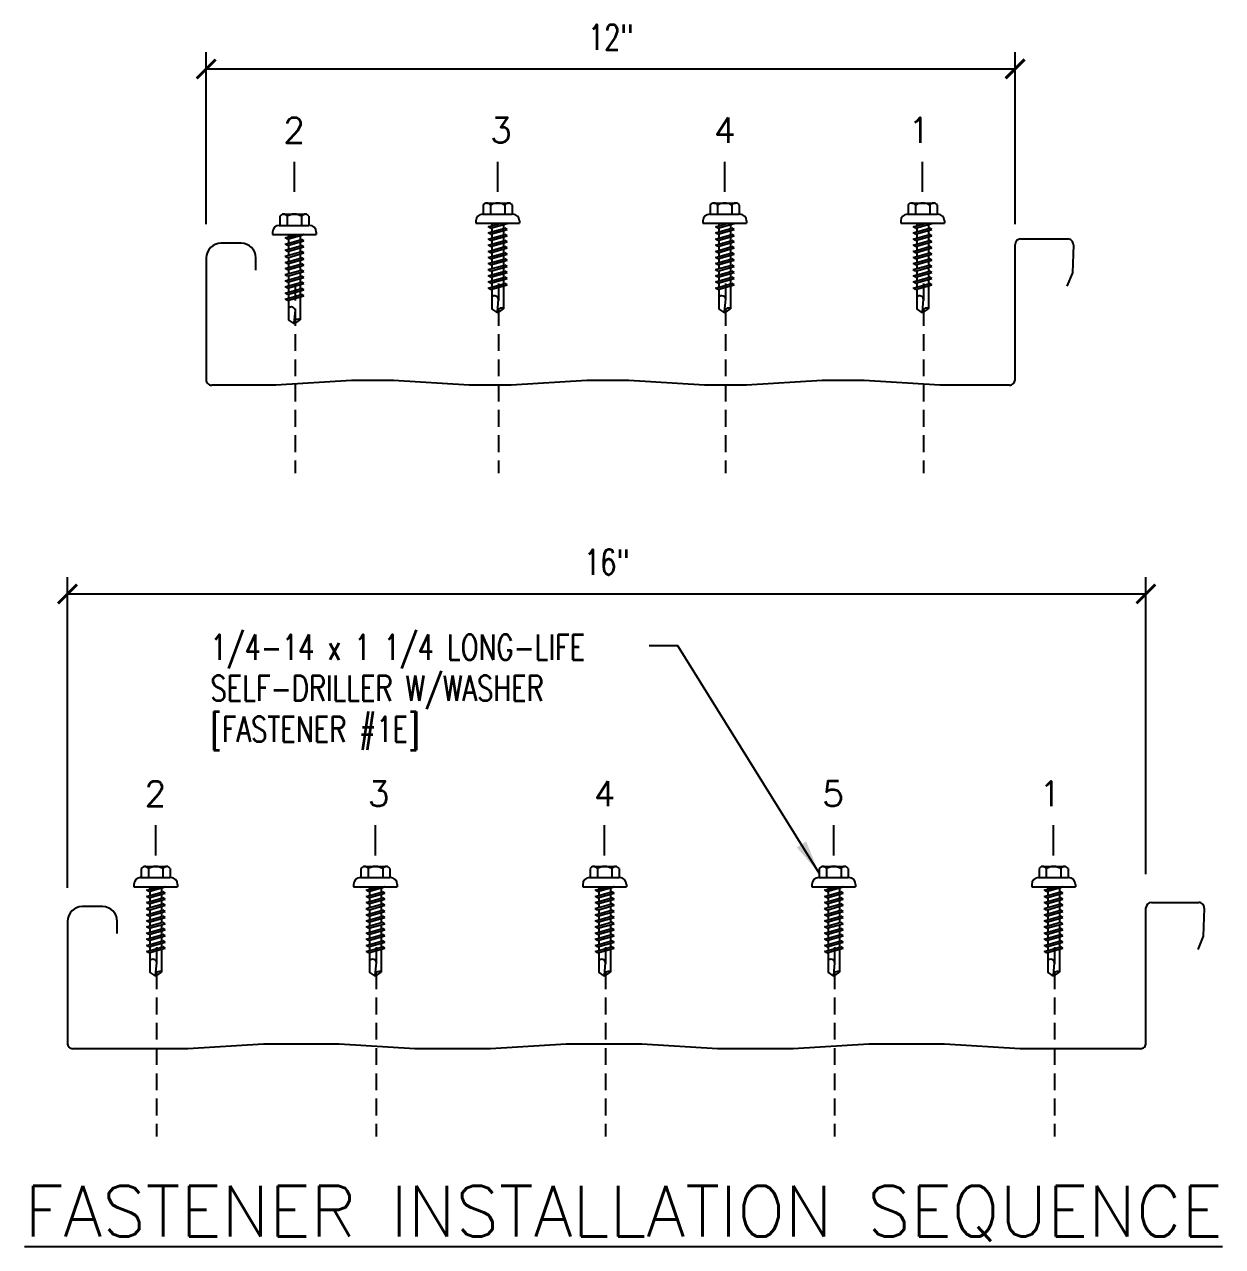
# Model space of a CAD drawing. Header units: inches. Extents: x 2 to 314, y 5 to 62.
# Drawn here: x 31.36 to 49.14, y 5.23 to 23.37 of the extents above; entities that cross this region are included whole.
import ezdxf
from ezdxf.enums import TextEntityAlignment as Align

# ---------------------------------------------------------------- set-up
doc = ezdxf.new("R2010")
doc.units = ezdxf.units.IN
doc.header["$MEASUREMENT"] = 0
doc.linetypes.add('DASH2', pattern=[0.1875, 0.125, -0.0625])
for name, color, linetype in [('FASTENER', 9, 'Continuous'), ('PANEL', 11, 'Continuous'), ('TEXT', 2, 'Continuous')]:
    doc.layers.add(name, color=color, linetype=linetype)
doc.styles.add('ANNTEXT', font='romans.shx', dxfattribs={"height": 0.375})
doc.styles.add('TEXT', font='SIMPLEX', dxfattribs={"width": 0.75, "height": 6})
doc.styles.add('TEXT1', font='ROMANS.shx', dxfattribs={"width": 0.75, "height": 0.375})
doc.dimstyles.new('DETAIL$7', dxfattribs={"dimscale": 4, "dimtxt": 6, "dimasz": 0.125, "dimexe": 0.0625, "dimexo": 0.125, "dimgap": 0.0625, "dimtad": 1, "dimdec": 5, "dimzin": 3, "dimdsep": 46, "dimlunit": 4, "dimtxsty": 'TEXT', "dimblk": 'ARCHTICK', "dimcen": 0.0625, "dimclrd": 7, "dimclre": 7, "dimclrt": 2, "dimadec": 0, "dimazin": 0, "dimtfac": 0.666667, "dimtdec": 5, "dimtmove": 0, "dimatfit": 3, "dimfxl": 0, "dimfrac": 2, "dimtolj": 1, "dimtzin": 3, "dimarcsym": 0})

# ---------------------------------------------------------------- blocks, each defined once
blk = doc.blocks.new('_ArchTick')
at = {"color": 0, "linetype": 'ByBlock', "const_width": 0.15}
blk.add_lwpolyline([(-0.5, -0.5), (0.5, 0.5)], dxfattribs=at)
blk = doc.blocks.new('A$C26063C30')
at = {"layer": 'PANEL'}
for p, q in [((-8.834, 5.155), (-9.133, 5.155)), ((6.648, 3.128), (6.647, 5.136)), ((6.729, 5.218), (7.431, 5.218)), ((7.513, 5.133), (7.498, 4.718)), ((-9.353, 4.936), (-9.353, 3.128)), ((-8.614, 4.756), (-8.614, 4.936)), ((7.498, 4.718), (7.417, 4.517)), ((-6.446, 3.116), (-7.568, 3.046)), ((-5.323, 3.116), (-6.446, 3.116)), ((-4.2, 3.046), (-5.323, 3.116)), ((-1.955, 3.116), (-3.078, 3.046)), ((-0.833, 3.116), (-1.955, 3.116)), ((0.29, 3.046), (-0.833, 3.116)), ((2.535, 3.116), (1.413, 3.046)), ((3.658, 3.116), (2.535, 3.116)), ((4.781, 3.046), (3.658, 3.116)), ((-7.568, 3.046), (-9.271, 3.046)), ((-3.078, 3.046), (-4.2, 3.046)), ((1.413, 3.046), (0.29, 3.046)), ((6.566, 3.046), (4.781, 3.046)), ((6.102, 3.046), (5.395, 3.046))]:
    blk.add_line(p, q, dxfattribs=at)
for centre, radius, start, end in [((-9.133, 4.936), 0.219, 90.0066, 179.9876), ((-8.834, 4.936), 0.219, 0.0002, 89.9971), ((6.729, 5.136), 0.0819, 90.0207, 180.0011), ((7.431, 5.136), 0.0819, 358.0446, 89.9978), ((-9.271, 3.128), 0.082, 179.9967, 270.0212), ((6.566, 3.128), 0.082, 270, 0.0002)]:
    blk.add_arc(centre, radius, start, end, dxfattribs=at)
blk = doc.blocks.new('A$C2AFF5F4D')
at = {"layer": 'PANEL'}
for p, q in [((-10.813, 3.304), (-11.112, 3.304)), ((0.669, 1.277), (0.669, 3.284)), ((0.75, 3.366), (1.452, 3.366)), ((1.534, 3.281), (1.52, 2.866)), ((-11.331, 3.084), (-11.332, 1.277)), ((-10.593, 2.904), (-10.593, 3.084)), ((1.52, 2.866), (1.438, 2.665)), ((-10.297, 1.195), (-11.25, 1.195)), ((-9.175, 1.265), (-10.297, 1.195)), ((-8.552, 1.265), (-9.175, 1.265)), ((-7.429, 1.195), (-8.552, 1.265)), ((-6.807, 1.195), (-7.429, 1.195)), ((-5.684, 1.265), (-6.807, 1.195)), ((-5.061, 1.265), (-5.684, 1.265)), ((-3.939, 1.195), (-5.061, 1.265)), ((-3.316, 1.195), (-3.939, 1.195)), ((-2.194, 1.265), (-3.316, 1.195)), ((-1.571, 1.265), (-2.194, 1.265)), ((-0.448, 1.195), (-1.571, 1.265)), ((0.587, 1.195), (-0.448, 1.195))]:
    blk.add_line(p, q, dxfattribs=at)
for centre, radius, start, end in [((-11.112, 3.084), 0.219, 90.0066, 179.9876), ((-10.813, 3.084), 0.219, 0.0002, 89.9971), ((0.75, 3.284), 0.0819, 90.0207, 180.0011), ((1.452, 3.284), 0.0819, 358.0446, 89.9978), ((-11.25, 1.277), 0.082, 179.9967, 270.0212), ((0.587, 1.277), 0.082, 270, 0.0002)]:
    blk.add_arc(centre, radius, start, end, dxfattribs=at)
blk = doc.blocks.new('FZ7')
at = {"layer": 'FASTENER'}
for p, q in [((-0.215, 0.305), (-0.215, 0.171)), ((-0.161, 0.337), (0.161, 0.337)), ((-0.107, 0.305), (-0.107, 0.171)), ((0.107, 0.305), (0.107, 0.171)), ((0.215, 0.305), (0.215, 0.171)), ((-0.324, 0.071), (-0.324, 0.037)), ((-0.324, 0.037), (0.324, 0.037)), ((-0.224, 0.171), (0.215, 0.171)), ((-0.139, -0.016), (0.046, 0.037)), ((-0.104, -0.036), (0.139, 0.033)), ((-0.086, 0.037), (-0.086, -0.001)), ((-0.086, 0.037), (0.086, 0.037)), ((0.086, 0.037), (0.133, 0.037)), ((0.086, 0.018), (0.086, -0.042)), ((0.139, 0.033), (0.133, 0.037)), ((0.324, 0.071), (0.324, 0.037)), ((-0.104, -0.036), (-0.139, -0.016)), ((-0.139, -0.107), (0.104, -0.038)), ((-0.104, -0.127), (-0.139, -0.107)), ((-0.139, -0.198), (0.104, -0.128)), ((-0.104, -0.127), (0.139, -0.058)), ((-0.104, -0.218), (0.139, -0.149)), ((-0.086, -0.031), (-0.086, -0.092)), ((-0.086, -0.122), (-0.086, -0.183)), ((0.086, -0.073), (0.086, -0.133)), ((0.086, -0.164), (0.086, -0.224)), ((0.139, -0.058), (0.104, -0.038)), ((0.139, -0.149), (0.104, -0.128)), ((-0.104, -0.218), (-0.139, -0.198)), ((-0.139, -0.289), (0.104, -0.219)), ((-0.104, -0.309), (-0.139, -0.289)), ((-0.139, -0.38), (0.104, -0.31)), ((-0.104, -0.309), (0.139, -0.239)), ((-0.104, -0.4), (0.139, -0.33)), ((-0.086, -0.213), (-0.086, -0.274)), ((-0.086, -0.304), (-0.086, -0.364)), ((0.086, -0.255), (0.086, -0.315)), ((0.086, -0.345), (0.086, -0.406)), ((0.139, -0.239), (0.104, -0.219)), ((0.139, -0.33), (0.104, -0.31)), ((-0.104, -0.4), (-0.139, -0.38)), ((-0.139, -0.47), (0.104, -0.401)), ((-0.104, -0.491), (-0.139, -0.47)), ((-0.139, -0.561), (0.104, -0.492)), ((-0.104, -0.491), (0.139, -0.421)), ((-0.104, -0.581), (0.139, -0.512)), ((-0.086, -0.395), (-0.086, -0.455)), ((-0.086, -0.486), (-0.086, -0.546)), ((0.086, -0.436), (0.086, -0.497)), ((0.086, -0.527), (0.086, -0.588)), ((0.139, -0.421), (0.104, -0.401)), ((0.139, -0.512), (0.104, -0.492)), ((-0.104, -0.581), (-0.139, -0.561)), ((-0.139, -0.652), (0.104, -0.583)), ((-0.104, -0.672), (-0.139, -0.652)), ((-0.139, -0.743), (0.104, -0.674)), ((-0.104, -0.672), (0.139, -0.603)), ((-0.104, -0.763), (0.139, -0.694)), ((-0.086, -0.577), (-0.086, -0.637)), ((-0.086, -0.667), (-0.086, -0.728)), ((0.086, -0.618), (0.086, -0.679)), ((0.086, -0.709), (0.086, -0.77)), ((0.139, -0.603), (0.104, -0.583)), ((0.139, -0.694), (0.104, -0.674)), ((-0.104, -0.763), (-0.139, -0.743)), ((-0.139, -0.834), (0.104, -0.765)), ((-0.104, -0.854), (-0.139, -0.834)), ((-0.139, -0.925), (0.104, -0.856)), ((-0.104, -0.854), (0.139, -0.785)), ((-0.104, -0.945), (0.139, -0.876)), ((-0.086, -0.758), (-0.086, -0.819)), ((-0.086, -0.849), (-0.086, -0.91)), ((0.086, -0.8), (0.086, -0.861)), ((0.086, -0.891), (0.086, -1.232)), ((0.139, -0.785), (0.104, -0.765)), ((0.139, -0.876), (0.104, -0.856)), ((-0.104, -0.945), (-0.139, -0.925)), ((-0.086, -0.94), (-0.086, -1.232)), ((0, -1.293), (-0.086, -1.232)), ((-0.002, -1.277), (0.014, -1.091)), ((0, -1.293), (0.086, -1.232))]:
    blk.add_line(p, q, dxfattribs=at)
for centre, radius, start, end in [((-0.161, 0.274), 0.0628, 29.8754, 150.1246), ((0, 0.141), 0.196, 56.9974, 123.0026), ((0.161, 0.274), 0.0628, 29.8754, 150.1246), ((-0.224, 0.071), 0.1, 90, 180), ((0.224, 0.071), 0.1, 0, 90), ((-0.046, -1.102), 0.0615, 11.1445, 130.906), ((0.054, -1.278), 0.0563, 55.4585, 194.8454)]:
    blk.add_arc(centre, radius, start, end, dxfattribs=at)

msp = doc.modelspace()

# ---------------------------------------------------------------- linework, layer by layer
at = {"color": 7}
for p, q in [((34.05891, 20.40658), (34.05891, 22.96191)), ((46.05891, 20.40658), (46.05891, 22.96191)), ((34.05891, 22.71191), (46.05891, 22.71191)), ((32.00113, 10.55977), (32.00113, 15.16996)), ((48.00113, 10.75987), (48.00113, 15.16996)), ((32.00113, 14.91996), (48.00113, 14.91996))]:
    msp.add_line(p, q, dxfattribs=at)
at = {"layer": 'FASTENER'}
for p, q in [((35.36787, 20.88678), (35.36787, 21.33348)), ((38.38323, 20.88678), (38.38323, 21.33348)), ((41.75264, 20.88678), (41.75264, 21.33348)), ((44.68787, 20.88678), (44.68787, 21.33348)), ((33.31009, 11.03996), (33.31009, 11.48667)), ((36.57009, 11.03996), (36.57009, 11.48667)), ((39.97009, 11.03996), (39.97009, 11.48667)), ((43.37009, 11.03996), (43.37009, 11.48667)), ((46.63009, 11.03996), (46.63009, 11.48667))]:
    msp.add_line(p, q, dxfattribs=at)
at = {"layer": 'FASTENER', "linetype": 'DASH2', "ltscale": 2}
for p, q in [((35.38021, 19.52663), (35.38021, 16.71256)), ((38.39557, 19.52663), (38.39557, 16.71256)), ((41.76499, 19.52663), (41.76499, 16.71256)), ((44.70021, 19.52663), (44.70021, 16.71256)), ((33.32243, 9.67981), (33.32243, 6.86574)), ((36.58243, 9.67981), (36.58243, 6.86574)), ((39.98243, 9.67981), (39.98243, 6.86574)), ((43.38243, 9.67981), (43.38243, 6.86574)), ((46.64243, 9.67981), (46.64243, 6.86574))]:
    msp.add_line(p, q, dxfattribs=at)

# ---------------------------------------------------------------- block references
at = {"color": 7, "xscale": 0.28125, "yscale": 0.28125, "zscale": 0.28125, "rotation": 180}
for p in [(34.05891, 22.71191), (32.00113, 14.91996)]:
    msp.add_blockref('_ArchTick', p, dxfattribs=at)
at = {"color": 7, "xscale": 0.28125, "yscale": 0.28125, "zscale": 0.28125}
for p in [(46.05891, 22.71191), (48.00113, 14.91996)]:
    msp.add_blockref('_ArchTick', p, dxfattribs=at)
msp.add_blockref('A$C2AFF5F4D', (45.39032, 16.8225))
at = {"layer": 'FASTENER'}
for p in [(38.38323, 20.38507), (41.75264, 20.38507), (44.68787, 20.38507), (35.36787, 20.21994), (33.31009, 10.53825), (36.57009, 10.53825), (39.97009, 10.53825), (43.37009, 10.53825), (46.63009, 10.53825)]:
    msp.add_blockref('FZ7', p, dxfattribs=at)
at = {"layer": 'FASTENER', "ltscale": 2}
msp.add_blockref('A$C26063C30', (41.35365, 5.12409), dxfattribs=at)

# ---------------------------------------------------------------- texts
at = {"color": 2, "char_height": 0.375, "attachment_point": 5, "style": 'TEXT1'}
for s, insert in [('\\A1;12"', (40.05891, 23.18513)), ('\\A1;16"', (40.00113, 15.39317))]:
    msp.add_mtext(s, dxfattribs=dict(at, insert=insert))
at = {"layer": 'TEXT', "style": 'ANNTEXT'}
for s, p in [('2', (35.36315, 21.61524)), ('3', (38.43161, 21.61524)), ('4', (41.75264, 21.61524)), ('1', (44.63776, 21.61524)), ('2', (33.30538, 11.76842)), ('3', (36.61848, 11.76842)), ('4', (39.97009, 11.76842)), ('5', (43.35972, 11.76842)), ('1', (46.57998, 11.76842))]:
    msp.add_text(s, height=0.375, dxfattribs=at).set_placement(p, align=Align.CENTER)
at = {"layer": 'TEXT', "style": 'TEXT1', "width": 0.75}
for s, p in [('1/4-14 x 1 1/4 LONG-LIFE', (34.12239, 13.94079)), ('SELF-DRILLER W/WASHER', (34.12239, 13.33365)), ('[FASTENER #1E]', (34.12239, 12.7265))]:
    msp.add_text(s, height=0.375, dxfattribs=at).set_placement(p)
at = {"layer": 'TEXT', "color": 2, "style": 'TEXT1'}
msp.add_text('%%UFASTENER INSTALLATION SEQUENCE', height=0.75, dxfattribs=at).set_placement((40.25001, 5.38411), align=Align.CENTER)

# ---------------------------------------------------------------- leaders
at = {"layer": 'TEXT'}
msp.add_leader([(43.1547, 10.77638), (41.05401, 14.15138), (40.63251, 14.15138)], dimstyle='DETAIL$7', dxfattribs=at)

doc.saveas('drawing.dxf')
